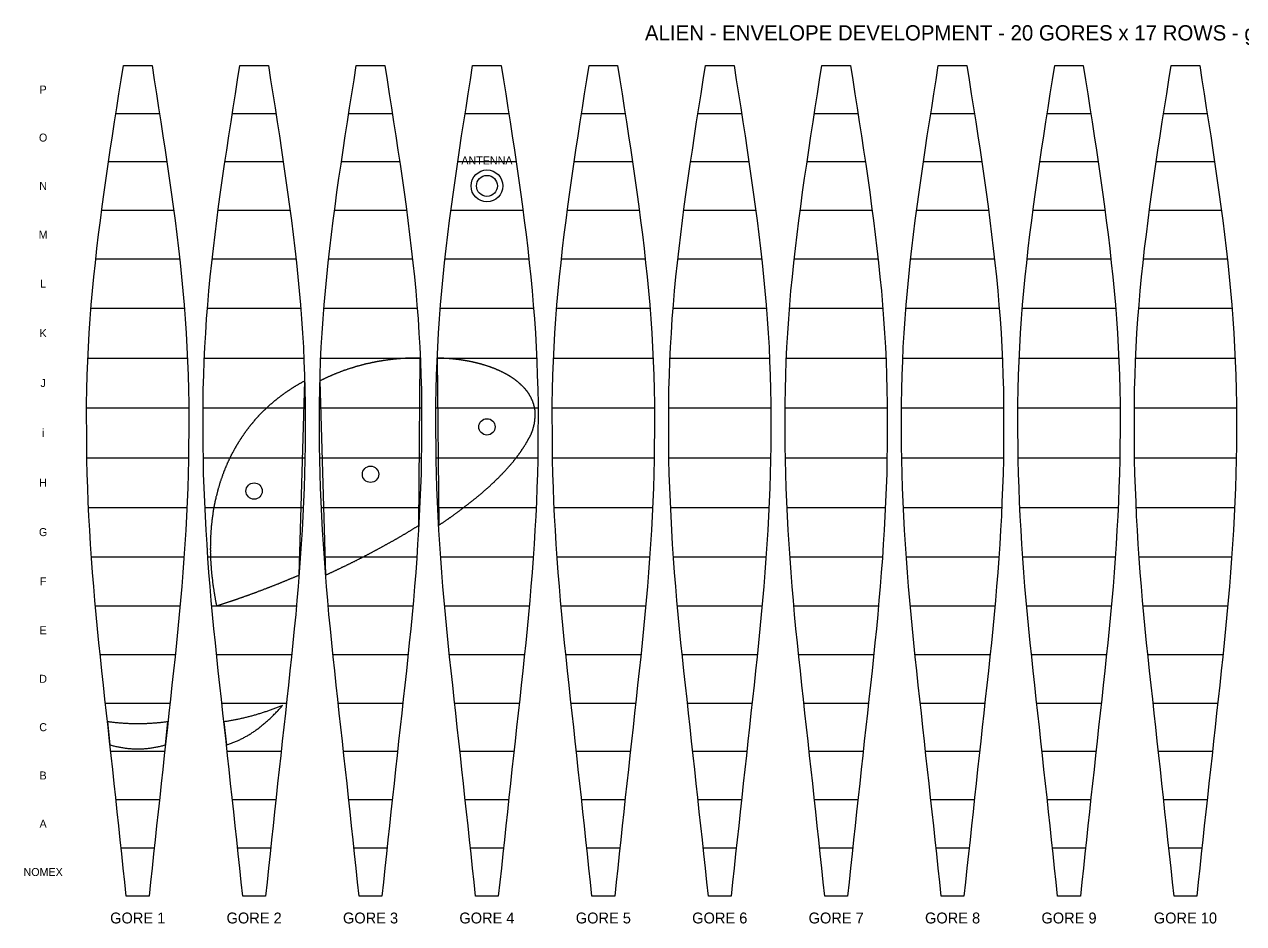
# Model space of a CAD drawing. Header units: millimetres. Extents: x -3115 to 62204, y -754 to 23965.
# Drawn here: x -3115 to 30400, y -754 to 23965 of the extents above; entities that cross this region are included whole.
import ezdxf
from ezdxf.enums import TextEntityAlignment as Align

# ---------------------------------------------------------------- set-up
doc = ezdxf.new("R2010")
doc.units = ezdxf.units.MM
for name, color, linetype in [('ANTENNA', 3, 'Continuous'), ('EYE_RIGHT', 5, 'Continuous'), ('GORE', 7, 'Continuous'), ('MOUTH', 1, 'Continuous'), ('ROWS', 8, 'Continuous'), ('TEXT', 7, 'Continuous')]:
    doc.layers.add(name, color=color, linetype=linetype)

msp = doc.modelspace()

# ---------------------------------------------------------------- linework, layer by layer
at = {"layer": 'ANTENNA'}
for radius in [438, 288]:
    msp.add_circle((9600, 19525), radius, dxfattribs=at)
at = {"layer": 'EYE_RIGHT'}
for points in [[(5169, 8830), (5183, 8836), (5198, 8841), (5212, 8848), (5227, 8855), (5241, 8861), (5250, 8868), (5265, 8873), (5279, 8880), (5294, 8887), (5308, 8893), (5323, 8900), (5337, 8907), (5352, 8912), (5366, 8919), (5381, 8925), (5390, 8932), (5405, 8939), (5419, 8946), (5434, 8953), (5448, 8960), (5463, 8964), (5477, 8971), (5492, 8978), (5502, 8985), (5516, 8992), (5531, 8998), (5545, 9005), (5560, 9012), (5575, 9019), (5589, 9026), (5604, 9033), (5614, 9040), (5629, 9046), (5643, 9051), (5658, 9058), (5673, 9065), (5688, 9072), (5702, 9078), (5712, 9085), (5727, 9092), (5742, 9099), (5757, 9106), (5771, 9113), (5786, 9119), (5796, 9126), (5811, 9133), (5826, 9140), (5841, 9147), (5856, 9156), (5870, 9163), (5880, 9170), (5895, 9177), (5910, 9183), (5925, 9190), (5940, 9197), (5955, 9204), (5965, 9211), (5980, 9218), (5995, 9225), (6010, 9231), (6025, 9238), (6035, 9245), (6050, 9254), (6065, 9261), (6080, 9268), (6096, 9275), (6106, 9282), (6121, 9288), (6136, 9295), (6151, 9304), (6166, 9311), (6176, 9318), (6191, 9325), (6207, 9332), (6222, 9339), (6232, 9348), (6247, 9355), (6262, 9362), (6278, 9368), (6293, 9375), (6303, 9382), (6318, 9391), (6334, 9398), (6349, 9405), (6359, 9412), (6374, 9421), (6390, 9428), (6405, 9435), (6415, 9441), (6431, 9451), (6446, 9457), (6462, 9464), (6472, 9471), (6487, 9480), (6503, 9487), (6513, 9494), (6528, 9501), (6544, 9510), (6559, 9517), (6570, 9524), (6585, 9533), (6601, 9540), (6611, 9546), (6627, 9556), (6642, 9562), (6658, 9569), (6668, 9578), (6684, 9585), (6699, 9592), (6710, 9601), (6725, 9608), (6741, 9615), (6751, 9624), (6767, 9631), (6783, 9638), (6793, 9647), (6809, 9654), (6825, 9663), (6835, 9670), (6851, 9677), (6867, 9686), (6877, 9693), (6893, 9702), (6909, 9709), (6919, 9715), (6935, 9725), (6951, 9731), (6961, 9741), (6977, 9747), (6993, 9756), (7004, 9763), (7020, 9772), (7035, 9779), (7046, 9786), (7062, 9795), (7073, 9802), (7089, 9811), (7104, 9818), (7115, 9827), (7131, 9834), (7142, 9843), (7158, 9850), (7174, 9859), (7185, 9866), (7201, 9875), (7211, 9884), (7227, 9891), (7243, 9900), (7254, 9907), (7270, 9916), (7281, 9923), (7297, 9932), (7308, 9939), (7324, 9948), (7340, 9955), (7351, 9964), (7367, 9973), (7378, 9980), (7394, 9989), (7405, 9996), (7421, 10005), (7432, 10014), (7448, 10021), (7459, 10030), (7475, 10037), (7492, 10046), (7503, 10056), (7519, 10062), (7530, 10072), (7546, 10081), (7557, 10088), (7573, 10097), (7585, 10106), (7601, 10113), (7612, 10122), (7628, 10131), (7639, 10138), (7656, 10147), (7667, 10156), (7683, 10163), (7694, 10172), (7710, 10181), (7721, 10188), (7727, 10192), (7767, 14793), (7762, 14793), (7751, 14793), (7740, 14793), (7729, 14793), (7718, 14793), (7702, 14793), (7691, 14793), (7680, 14793), (7669, 14793), (7658, 14793), (7642, 14793), (7631, 14793), (7620, 14793), (7609, 14793), (7598, 14793), (7582, 14793), (7571, 14793), (7560, 14793), (7549, 14793), (7532, 14791), (7521, 14791), (7511, 14791), (7500, 14791), (7483, 14791), (7472, 14791), (7461, 14789), (7450, 14789), (7434, 14789), (7423, 14789), (7412, 14789), (7401, 14786), (7385, 14786), (7374, 14786), (7363, 14786), (7352, 14784), (7336, 14784), (7325, 14784), (7314, 14782), (7303, 14782), (7286, 14782), (7276, 14779), (7265, 14779), (7254, 14779), (7237, 14777), (7226, 14777), (7215, 14775), (7205, 14775), (7188, 14775), (7177, 14773), (7166, 14773), (7150, 14770), (7139, 14770), (7128, 14768), (7117, 14768), (7101, 14766), (7090, 14766), (7079, 14763), (7068, 14763), (7052, 14761), (7041, 14759), (7030, 14759), (7013, 14757), (7002, 14757), (6991, 14754), (6981, 14752), (6964, 14752), (6953, 14750), (6942, 14747), (6926, 14747), (6915, 14745), (6904, 14743), (6893, 14743), (6877, 14741), (6866, 14738), (6855, 14736), (6838, 14736), (6827, 14734), (6816, 14731), (6800, 14729), (6789, 14727), (6778, 14727), (6767, 14725), (6751, 14722), (6740, 14720), (6729, 14718), (6712, 14715), (6702, 14713), (6691, 14711), (6680, 14711), (6663, 14709), (6652, 14706), (6641, 14704), (6625, 14702), (6614, 14699), (6603, 14697), (6586, 14695), (6576, 14693), (6565, 14690), (6554, 14688), (6537, 14686), (6526, 14681), (6515, 14679), (6499, 14677), (6488, 14674), (6477, 14672), (6466, 14670), (6449, 14668), (6438, 14665), (6427, 14663), (6411, 14658), (6400, 14656), (6389, 14654), (6378, 14652), (6362, 14647), (6351, 14645), (6340, 14642), (6323, 14640), (6312, 14636), (6301, 14633), (6290, 14631), (6274, 14629), (6263, 14624), (6252, 14622), (6235, 14620), (6224, 14615), (6213, 14613), (6202, 14608), (6186, 14606), (6175, 14604), (6164, 14599), (6147, 14597), (6136, 14592), (6125, 14590), (6114, 14585), (6097, 14583), (6086, 14578), (6075, 14576), (6064, 14572), (6048, 14569), (6037, 14565), (6026, 14563), (6009, 14558), (5998, 14556), (5987, 14551), (5976, 14547), (5959, 14544), (5948, 14540), (5937, 14535), (5926, 14533), (5910, 14528), (5898, 14524), (5887, 14519), (5871, 14515), (5854, 14510), (5843, 14508), (5827, 14503), (5815, 14499), (5799, 14492), (5788, 14487), (5771, 14483), (5760, 14478), (5743, 14473), (5732, 14469), (5716, 14464), (5704, 14460), (5688, 14455), (5677, 14451), (5660, 14446), (5649, 14439), (5632, 14435), (5621, 14430), (5604, 14426), (5593, 14421), (5576, 14414), (5565, 14410), (5554, 14405), (5537, 14398), (5526, 14394), (5509, 14389), (5498, 14384), (5482, 14378), (5470, 14373), (5459, 14368), (5442, 14362), (5431, 14357), (5420, 14350), (5403, 14346), (5392, 14341), (5375, 14334), (5364, 14330), (5353, 14323), (5336, 14318), (5325, 14311), (5314, 14307), (5297, 14300), (5286, 14295), (5274, 14289), (5257, 14284), (5246, 14277), (5235, 14273), (5218, 14266), (5207, 14259), (5196, 14254), (5184, 14247), (5167, 14243), (5156, 14236), (5145, 14229), (5134, 14225), (5117, 14218), (5105, 14211), (5094, 14204), (5083, 14199), (5066, 14193), (5055, 14186), (5043, 14181), (5032, 14174), (5015, 14168), (5010, 14164), (5165, 8827), (5169, 8830)], [(8278, 10197), (8294, 10206), (8304, 10215), (8320, 10222), (8330, 10231), (8345, 10241), (8355, 10250), (8371, 10256), (8381, 10266), (8397, 10275), (8407, 10284), (8417, 10291), (8433, 10300), (8443, 10309), (8459, 10318), (8469, 10325), (8479, 10334), (8495, 10343), (8505, 10352), (8521, 10362), (8531, 10368), (8542, 10378), (8557, 10387), (8568, 10396), (8583, 10405), (8594, 10414), (8604, 10421), (8620, 10430), (8630, 10439), (8641, 10448), (8656, 10457), (8667, 10467), (8677, 10476), (8693, 10483), (8703, 10492), (8714, 10501), (8730, 10510), (8740, 10519), (8751, 10528), (8767, 10537), (8777, 10546), (8788, 10556), (8804, 10562), (8814, 10572), (8825, 10581), (8841, 10590), (8851, 10599), (8862, 10608), (8872, 10617), (8888, 10626), (8899, 10635), (8909, 10645), (8925, 10654), (8936, 10663), (8947, 10672), (8957, 10681), (8973, 10690), (8984, 10699), (8994, 10709), (9005, 10718), (9021, 10727), (9032, 10736), (9043, 10745), (9053, 10754), (9064, 10763), (9080, 10772), (9091, 10782), (9101, 10791), (9112, 10800), (9123, 10809), (9139, 10818), (9150, 10827), (9160, 10836), (9171, 10846), (9182, 10855), (9193, 10864), (9209, 10873), (9220, 10882), (9230, 10893), (9241, 10903), (9252, 10912), (9263, 10921), (9274, 10930), (9290, 10939), (9301, 10948), (9311, 10957), (9322, 10967), (9333, 10978), (9344, 10987), (9355, 10996), (9366, 11005), (9376, 11014), (9387, 11024), (9404, 11033), (9415, 11044), (9425, 11053), (9436, 11062), (9447, 11072), (9458, 11081), (9469, 11090), (9480, 11101), (9491, 11110), (9502, 11120), (9513, 11129), (9524, 11138), (9535, 11149), (9546, 11158), (9557, 11167), (9567, 11177), (9578, 11188), (9589, 11197), (9600, 11206), (9611, 11215), (9622, 11227), (9633, 11236), (9644, 11245), (9655, 11254), (9666, 11266), (9677, 11275), (9689, 11284), (9700, 11293), (9711, 11304), (9716, 11314), (9727, 11323), (9738, 11334), (9749, 11343), (9760, 11352), (9772, 11364), (9783, 11373), (9794, 11382), (9805, 11393), (9810, 11403), (9821, 11412), (9833, 11423), (9844, 11432), (9855, 11441), (9866, 11453), (9877, 11462), (9883, 11471), (9894, 11483), (9905, 11492), (9916, 11503), (9927, 11512), (9933, 11521), (9944, 11533), (9955, 11542), (9966, 11553), (9978, 11562), (9983, 11572), (9994, 11583), (10006, 11592), (10017, 11604), (10022, 11613), (10034, 11624), (10045, 11633), (10056, 11642), (10062, 11654), (10073, 11663), (10084, 11674), (10090, 11683), (10101, 11695), (10112, 11704), (10118, 11715), (10129, 11725), (10140, 11736), (10146, 11745), (10157, 11757), (10168, 11766), (10174, 11777), (10185, 11786), (10197, 11798), (10202, 11807), (10214, 11818), (10225, 11830), (10230, 11839), (10242, 11850), (10247, 11859), (10259, 11871), (10264, 11880), (10276, 11891), (10287, 11900), (10292, 11912), (10304, 11923), (10309, 11932), (10321, 11944), (10326, 11953), (10338, 11964), (10343, 11976), (10354, 11985), (10360, 11996), (10371, 12008), (10377, 12017), (10388, 12028), (10394, 12037), (10405, 12049), (10411, 12060), (10422, 12069), (10428, 12081), (10433, 12092), (10445, 12101), (10450, 12113), (10461, 12124), (10467, 12133), (10473, 12145), (10484, 12156), (10490, 12167), (10501, 12177), (10507, 12188), (10512, 12199), (10523, 12209), (10529, 12220), (10535, 12231), (10546, 12243), (10552, 12252), (10557, 12263), (10563, 12275), (10574, 12286), (10580, 12295), (10586, 12307), (10597, 12318), (10602, 12330), (10608, 12341), (10614, 12350), (10625, 12362), (10631, 12373), (10636, 12384), (10642, 12396), (10648, 12405), (10659, 12416), (10665, 12428), (10670, 12439), (10676, 12451), (10682, 12462), (10687, 12471), (10699, 12483), (10704, 12494), (10710, 12505), (10716, 12517), (10721, 12528), (10727, 12540), (10733, 12549), (10738, 12560), (10744, 12572), (10750, 12583), (10755, 12594), (10767, 12606), (10772, 12617), (10778, 12629), (10784, 12640), (10789, 12652), (10795, 12663), (10801, 12674), (10806, 12683), (10812, 12695), (10818, 12706), (10823, 12718), (10829, 12729), (10829, 12738), (10835, 12745), (10835, 12754), (10840, 12761), (10840, 12768), (10846, 12777), (10846, 12784), (10852, 12791), (10852, 12800), (10857, 12807), (10857, 12814), (10857, 12823), (10863, 12830), (10863, 12836), (10869, 12846), (10869, 12852), (10869, 12859), (10874, 12868), (10874, 12875), (10880, 12882), (10880, 12891), (10880, 12898), (10886, 12905), (10886, 12914), (10886, 12921), (10892, 12928), (10892, 12935), (10892, 12944), (10897, 12951), (10897, 12957), (10897, 12964), (10897, 12973), (10903, 12980), (10903, 12987), (10903, 12994), (10903, 13003), (10909, 13010), (10909, 13017), (10909, 13024), (10909, 13033), (10909, 13040), (10914, 13046), (10914, 13053), (10914, 13060), (10914, 13069), (10914, 13076), (10920, 13083), (10920, 13090), (10920, 13097), (10920, 13104), (10920, 13113), (10920, 13120), (10920, 13126), (10920, 13133), (10926, 13140), (10926, 13147), (10926, 13154), (10926, 13163), (10926, 13170), (10926, 13177), (10926, 13183), (10926, 13190), (10926, 13197), (10926, 13204), (10926, 13211), (10926, 13218), (10926, 13225), (10926, 13234), (10926, 13241), (10926, 13247), (10926, 13254), (10926, 13261), (10926, 13268), (10926, 13275), (10926, 13282), (10926, 13289), (10926, 13295), (10926, 13302), (10926, 13309), (10921, 13316), (10921, 13323), (10921, 13330), (10921, 13336), (10921, 13343), (10921, 13350), (10921, 13357), (10921, 13364), (10915, 13371), (10915, 13378), (10915, 13384), (10915, 13391), (10915, 13398), (10915, 13405), (10909, 13412), (10909, 13419), (10909, 13425), (10909, 13432), (10904, 13439), (10904, 13446), (10904, 13451), (10904, 13457), (10898, 13464), (10898, 13471), (10898, 13478), (10898, 13485), (10892, 13492), (10892, 13499), (10892, 13505), (10887, 13510), (10887, 13517), (10887, 13524), (10881, 13531), (10881, 13537), (10881, 13544), (10875, 13551), (10875, 13556), (10875, 13562), (10869, 13569), (10869, 13576), (10864, 13583), (10864, 13588), (10864, 13594), (10858, 13601), (10858, 13608), (10852, 13615), (10852, 13620), (10846, 13626), (10846, 13633), (10841, 13640), (10841, 13645), (10835, 13652), (10835, 13658), (10829, 13665), (10829, 13670), (10823, 13677), (10823, 13683), (10818, 13690), (10818, 13695), (10812, 13702), (10812, 13709), (10806, 13713), (10806, 13720), (10800, 13727), (10795, 13731), (10795, 13738), (10789, 13745), (10789, 13750), (10783, 13757), (10777, 13763), (10777, 13768), (10772, 13775), (10771, 13782), (10766, 13786), (10760, 13793), (10760, 13798), (10754, 13805), (10749, 13811), (10748, 13816), (10743, 13823), (10737, 13827), (10731, 13834), (10731, 13841), (10726, 13846), (10720, 13852), (10720, 13857), (10714, 13864), (10708, 13868), (10703, 13875), (10703, 13880), (10697, 13887), (10691, 13891), (10685, 13898), (10680, 13903), (10680, 13910), (10674, 13914), (10668, 13921), (10663, 13926), (10657, 13932), (10657, 13937), (10651, 13944), (10645, 13948), (10640, 13955), (10634, 13960), (10628, 13964), (10623, 13971), (10622, 13976), (10617, 13983), (10611, 13987), (10605, 13992), (10600, 13999), (10594, 14003), (10588, 14010), (10583, 14015), (10577, 14019), (10571, 14026), (10566, 14031), (10560, 14035), (10554, 14042), (10549, 14047), (10543, 14051), (10537, 14058), (10531, 14062), (10526, 14067), (10520, 14074), (10514, 14078), (10509, 14083), (10503, 14088), (10497, 14094), (10492, 14099), (10486, 14104), (10480, 14108), (10475, 14115), (10469, 14120), (10463, 14124), (10458, 14129), (10452, 14136), (10446, 14140), (10441, 14145), (10430, 14149), (10424, 14154), (10418, 14161), (10413, 14165), (10407, 14170), (10401, 14174), (10396, 14179), (10390, 14184), (10379, 14190), (10373, 14195), (10367, 14199), (10362, 14204), (10356, 14209), (10345, 14213), (10339, 14218), (10334, 14222), (10328, 14227), (10322, 14231), (10311, 14238), (10306, 14243), (10300, 14247), (10294, 14252), (10283, 14257), (10277, 14261), (10272, 14266), (10266, 14270), (10255, 14275), (10249, 14279), (10244, 14284), (10233, 14289), (10227, 14293), (10221, 14298), (10216, 14302), (10205, 14307), (10199, 14311), (10193, 14314), (10182, 14318), (10177, 14323), (10166, 14327), (10160, 14332), (10154, 14336), (10143, 14341), (10138, 14346), (10132, 14350), (10121, 14355), (10115, 14357), (10104, 14362), (10099, 14366), (10093, 14371), (10082, 14375), (10076, 14380), (10065, 14382), (10060, 14387), (10048, 14391), (10043, 14396), (10037, 14400), (10026, 14403), (10021, 14407), (10009, 14412), (10004, 14416), (9993, 14419), (9987, 14423), (9976, 14428), (9971, 14432), (9960, 14435), (9954, 14439), (9943, 14444), (9937, 14446), (9926, 14451), (9921, 14455), (9910, 14457), (9899, 14462), (9893, 14467), (9882, 14469), (9876, 14473), (9865, 14478), (9860, 14480), (9849, 14485), (9838, 14487), (9832, 14492), (9821, 14496), (9815, 14499), (9804, 14503), (9793, 14505), (9788, 14510), (9777, 14512), (9771, 14517), (9760, 14519), (9749, 14524), (9744, 14526), (9733, 14531), (9722, 14533), (9716, 14537), (9705, 14540), (9694, 14544), (9689, 14547), (9678, 14551), (9666, 14553), (9661, 14556), (9650, 14560), (9639, 14563), (9628, 14567), (9622, 14569), (9611, 14572), (9600, 14576), (9595, 14578), (9584, 14581), (9573, 14585), (9562, 14588), (9556, 14590), (9545, 14594), (9534, 14597), (9523, 14599), (9512, 14604), (9507, 14606), (9496, 14608), (9485, 14610), (9474, 14615), (9468, 14617), (9458, 14620), (9447, 14622), (9436, 14626), (9425, 14629), (9419, 14631), (9408, 14633), (9397, 14636), (9386, 14640), (9375, 14642), (9364, 14645), (9359, 14647), (9348, 14649), (9337, 14652), (9326, 14654), (9315, 14658), (9304, 14661), (9293, 14663), (9282, 14665), (9277, 14668), (9266, 14670), (9255, 14672), (9244, 14674), (9233, 14677), (9222, 14679), (9211, 14681), (9200, 14684), (9189, 14686), (9178, 14688), (9173, 14690), (9162, 14693), (9151, 14695), (9140, 14697), (9129, 14699), (9118, 14702), (9107, 14704), (9096, 14704), (9085, 14706), (9074, 14709), (9063, 14711), (9052, 14713), (9041, 14715), (9030, 14718), (9019, 14718), (9008, 14720), (8998, 14722), (8987, 14725), (8976, 14727), (8965, 14727), (8954, 14729), (8943, 14731), (8932, 14734), (8921, 14734), (8910, 14736), (8899, 14738), (8888, 14741), (8877, 14741), (8866, 14743), (8855, 14745), (8845, 14745), (8834, 14747), (8823, 14750), (8812, 14750), (8801, 14752), (8790, 14754), (8779, 14754), (8768, 14757), (8757, 14757), (8741, 14759), (8730, 14759), (8719, 14761), (8708, 14763), (8697, 14763), (8686, 14766), (8675, 14766), (8664, 14768), (8653, 14768), (8643, 14770), (8632, 14770), (8615, 14773), (8604, 14773), (8593, 14773), (8582, 14775), (8571, 14775), (8561, 14777), (8550, 14777), (8539, 14777), (8528, 14779), (8511, 14779), (8501, 14782), (8490, 14782), (8479, 14782), (8468, 14784), (8457, 14784), (8446, 14784), (8429, 14784), (8419, 14786), (8408, 14786), (8397, 14786), (8386, 14786), (8375, 14789), (8359, 14789), (8348, 14789), (8337, 14789), (8326, 14791), (8315, 14791), (8304, 14791), (8287, 14791), (8277, 14791), (8266, 14791), (8255, 14791), (8244, 14793), (8233, 14793), (8273, 10192), (8278, 10197)], [(2179, 7985), (2193, 7989), (2207, 7994), (2220, 7998), (2234, 8003), (2247, 8008), (2261, 8010), (2275, 8014), (2289, 8019), (2302, 8024), (2316, 8028), (2330, 8033), (2344, 8037), (2357, 8042), (2371, 8046), (2385, 8051), (2399, 8056), (2412, 8060), (2426, 8065), (2440, 8069), (2454, 8074), (2468, 8078), (2481, 8083), (2495, 8088), (2509, 8092), (2523, 8097), (2537, 8101), (2551, 8106), (2565, 8110), (2579, 8115), (2592, 8119), (2606, 8124), (2620, 8129), (2634, 8133), (2648, 8138), (2662, 8145), (2676, 8149), (2690, 8154), (2704, 8158), (2718, 8163), (2732, 8167), (2746, 8172), (2760, 8177), (2774, 8181), (2788, 8188), (2802, 8193), (2816, 8197), (2830, 8202), (2844, 8206), (2858, 8211), (2873, 8218), (2887, 8222), (2901, 8227), (2915, 8231), (2929, 8236), (2943, 8243), (2957, 8247), (2972, 8252), (2986, 8256), (3000, 8261), (3014, 8268), (3028, 8272), (3043, 8277), (3057, 8282), (3071, 8288), (3085, 8293), (3100, 8298), (3114, 8302), (3128, 8309), (3142, 8314), (3157, 8318), (3171, 8325), (3185, 8330), (3200, 8334), (3214, 8341), (3228, 8346), (3243, 8350), (3257, 8355), (3271, 8361), (3286, 8366), (3300, 8373), (3315, 8377), (3324, 8382), (3339, 8389), (3353, 8393), (3368, 8398), (3382, 8405), (3397, 8409), (3411, 8414), (3426, 8421), (3440, 8425), (3455, 8432), (3469, 8437), (3484, 8444), (3498, 8448), (3513, 8453), (3528, 8460), (3542, 8464), (3557, 8471), (3571, 8476), (3586, 8482), (3601, 8487), (3615, 8494), (3630, 8498), (3645, 8505), (3659, 8510), (3674, 8517), (3689, 8521), (3704, 8528), (3718, 8533), (3733, 8540), (3748, 8544), (3763, 8551), (3777, 8556), (3792, 8562), (3807, 8567), (3822, 8574), (3837, 8578), (3852, 8585), (3866, 8590), (3876, 8597), (3891, 8603), (3906, 8608), (3921, 8615), (3936, 8619), (3951, 8626), (3966, 8633), (3981, 8638), (3996, 8645), (4011, 8649), (4026, 8656), (4041, 8663), (4056, 8667), (4071, 8674), (4086, 8681), (4101, 8686), (4116, 8693), (4131, 8699), (4146, 8704), (4156, 8711), (4171, 8718), (4186, 8722), (4202, 8729), (4217, 8736), (4232, 8740), (4247, 8747), (4262, 8754), (4278, 8761), (4293, 8766), (4308, 8772), (4323, 8779), (4338, 8784), (4354, 8791), (4364, 8798), (4379, 8804), (4394, 8809), (4410, 8816), (4425, 8823), (4435, 8827), (4590, 14164), (4585, 14161), (4574, 14154), (4563, 14149), (4552, 14142), (4541, 14136), (4525, 14129), (4514, 14122), (4503, 14115), (4492, 14108), (4481, 14104), (4470, 14097), (4453, 14090), (4442, 14083), (4431, 14076), (4420, 14069), (4409, 14062), (4398, 14056), (4387, 14049), (4376, 14042), (4365, 14035), (4349, 14028), (4338, 14021), (4327, 14015), (4316, 14008), (4305, 14001), (4294, 13994), (4283, 13987), (4272, 13980), (4261, 13973), (4250, 13964), (4239, 13957), (4228, 13951), (4217, 13944), (4206, 13937), (4195, 13930), (4184, 13921), (4172, 13914), (4161, 13907), (4150, 13900), (4139, 13894), (4128, 13884), (4117, 13878), (4106, 13871), (4095, 13864), (4084, 13855), (4073, 13848), (4062, 13841), (4051, 13832), (4040, 13825), (4028, 13818), (4017, 13809), (4006, 13802), (4001, 13795), (3990, 13786), (3978, 13779), (3967, 13773), (3956, 13763), (3945, 13757), (3934, 13747), (3923, 13741), (3912, 13734), (3906, 13725), (3895, 13718), (3884, 13709), (3873, 13702), (3861, 13693), (3850, 13686), (3845, 13677), (3834, 13670), (3822, 13661), (3811, 13654), (3800, 13645), (3794, 13636), (3783, 13629), (3772, 13620), (3761, 13613), (3750, 13604), (3744, 13597), (3733, 13588), (3722, 13578), (3711, 13572), (3705, 13562), (3694, 13553), (3683, 13547), (3671, 13537), (3666, 13528), (3655, 13521), (3643, 13512), (3632, 13503), (3626, 13494), (3615, 13487), (3604, 13478), (3598, 13469), (3587, 13460), (3576, 13453), (3570, 13444), (3559, 13435), (3548, 13425), (3542, 13416), (3531, 13410), (3520, 13400), (3514, 13391), (3503, 13382), (3492, 13373), (3486, 13364), (3475, 13357), (3464, 13348), (3458, 13339), (3447, 13330), (3441, 13320), (3430, 13311), (3419, 13302), (3413, 13293), (3402, 13284), (3396, 13275), (3385, 13266), (3379, 13257), (3368, 13247), (3357, 13238), (3351, 13229), (3340, 13220), (3334, 13211), (3323, 13202), (3318, 13193), (3306, 13183), (3301, 13174), (3289, 13165), (3284, 13156), (3273, 13147), (3267, 13138), (3256, 13129), (3250, 13120), (3239, 13110), (3233, 13099), (3222, 13090), (3216, 13081), (3205, 13072), (3200, 13062), (3188, 13053), (3183, 13042), (3171, 13033), (3166, 13024), (3160, 13015), (3149, 13005), (3143, 12994), (3132, 12985), (3127, 12976), (3121, 12967), (3110, 12955), (3104, 12946), (3093, 12937), (3087, 12928), (3082, 12916), (3070, 12907), (3065, 12898), (3054, 12887), (3048, 12878), (3042, 12868), (3031, 12857), (3026, 12848), (3020, 12839), (3009, 12827), (3003, 12818), (2998, 12809), (2986, 12798), (2981, 12788), (2975, 12777), (2964, 12768), (2958, 12759), (2953, 12747), (2942, 12738), (2936, 12727), (2930, 12718), (2925, 12706), (2914, 12697), (2908, 12686), (2902, 12677), (2897, 12665), (2886, 12656), (2880, 12645), (2874, 12636), (2869, 12624), (2858, 12615), (2852, 12604), (2846, 12594), (2841, 12583), (2830, 12572), (2824, 12562), (2818, 12551), (2813, 12542), (2807, 12531), (2796, 12519), (2791, 12510), (2785, 12499), (2779, 12489), (2774, 12478), (2763, 12467), (2757, 12457), (2751, 12446), (2746, 12435), (2740, 12423), (2735, 12414), (2729, 12403), (2718, 12391), (2712, 12382), (2707, 12371), (2701, 12359), (2696, 12348), (2690, 12339), (2685, 12327), (2673, 12316), (2668, 12304), (2662, 12295), (2657, 12284), (2651, 12273), (2646, 12261), (2640, 12250), (2634, 12241), (2629, 12229), (2623, 12218), (2618, 12206), (2612, 12195), (2601, 12183), (2596, 12172), (2590, 12163), (2584, 12152), (2579, 12140), (2573, 12129), (2568, 12117), (2562, 12106), (2557, 12094), (2551, 12083), (2546, 12072), (2540, 12060), (2535, 12049), (2529, 12037), (2523, 12026), (2518, 12015), (2512, 12003), (2507, 11992), (2501, 11980), (2496, 11969), (2490, 11957), (2485, 11946), (2479, 11935), (2474, 11923), (2468, 11912), (2463, 11900), (2457, 11889), (2452, 11878), (2452, 11866), (2447, 11855), (2441, 11843), (2436, 11832), (2430, 11818), (2425, 11807), (2419, 11795), (2414, 11784), (2409, 11772), (2403, 11761), (2398, 11750), (2392, 11738), (2393, 11725), (2387, 11713), (2382, 11702), (2376, 11690), (2371, 11679), (2366, 11665), (2360, 11654), (2355, 11642), (2355, 11631), (2350, 11617), (2345, 11606), (2339, 11594), (2334, 11583), (2329, 11569), (2329, 11558), (2323, 11546), (2318, 11535), (2313, 11521), (2308, 11510), (2308, 11499), (2303, 11485), (2297, 11473), (2292, 11462), (2287, 11448), (2287, 11437), (2282, 11425), (2277, 11412), (2271, 11400), (2266, 11389), (2267, 11375), (2261, 11364), (2256, 11350), (2251, 11339), (2251, 11327), (2246, 11314), (2241, 11302), (2236, 11288), (2236, 11277), (2231, 11266), (2226, 11252), (2226, 11241), (2221, 11227), (2216, 11215), (2211, 11202), (2211, 11190), (2206, 11177), (2201, 11165), (2201, 11151), (2196, 11140), (2191, 11126), (2191, 11115), (2186, 11101), (2181, 11090), (2182, 11076), (2177, 11062), (2171, 11051), (2172, 11037), (2167, 11026), (2162, 11012), (2162, 11001), (2157, 10987), (2152, 10973), (2152, 10962), (2147, 10948), (2148, 10937), (2143, 10923), (2138, 10909), (2138, 10898), (2133, 10884), (2128, 10871), (2129, 10859), (2124, 10846), (2124, 10832), (2119, 10820), (2120, 10807), (2115, 10793), (2110, 10782), (2110, 10768), (2105, 10754), (2106, 10741), (2101, 10729), (2101, 10715), (2096, 10702), (2097, 10688), (2092, 10677), (2092, 10663), (2087, 10649), (2082, 10635), (2083, 10624), (2078, 10610), (2078, 10597), (2073, 10583), (2074, 10569), (2069, 10558), (2070, 10544), (2065, 10530), (2065, 10517), (2066, 10503), (2061, 10489), (2062, 10476), (2057, 10464), (2057, 10451), (2053, 10437), (2053, 10423), (2048, 10409), (2049, 10396), (2044, 10382), (2045, 10368), (2045, 10355), (2041, 10341), (2041, 10330), (2037, 10316), (2037, 10302), (2038, 10288), (2033, 10275), (2034, 10261), (2029, 10247), (2030, 10234), (2030, 10220), (2026, 10206), (2027, 10193), (2022, 10179), (2023, 10165), (2023, 10151), (2019, 10138), (2019, 10124), (2020, 10110), (2016, 10097), (2016, 10083), (2017, 10069), (2012, 10056), (2013, 10040), (2014, 10026), (2009, 10012), (2010, 9999), (2011, 9985), (2006, 9971), (2007, 9957), (2008, 9944), (2009, 9930), (2004, 9916), (2005, 9900), (2006, 9887), (2002, 9873), (2002, 9859), (2003, 9846), (2004, 9832), (1999, 9818), (2000, 9802), (2001, 9788), (2002, 9775), (1998, 9761), (1998, 9747), (1999, 9731), (2000, 9718), (2001, 9704), (1997, 9690), (1997, 9677), (1998, 9661), (1999, 9647), (2000, 9633), (1996, 9619), (1997, 9604), (1998, 9590), (1998, 9576), (1999, 9560), (1995, 9546), (1996, 9533), (1997, 9519), (1998, 9503), (1999, 9489), (1999, 9476), (2000, 9460), (1996, 9446), (1997, 9432), (1998, 9416), (1999, 9403), (2000, 9389), (2001, 9373), (2002, 9359), (2003, 9343), (2004, 9330), (2004, 9316), (2000, 9300), (2001, 9286), (2002, 9272), (2003, 9256), (2004, 9243), (2005, 9227), (2006, 9213), (2007, 9197), (2008, 9183), (2009, 9170), (2010, 9154), (2011, 9140), (2012, 9124), (2013, 9110), (2014, 9094), (2015, 9081), (2016, 9065), (2017, 9051), (2018, 9035), (2019, 9021), (2020, 9005), (2021, 8992), (2022, 8976), (2023, 8962), (2025, 8946), (2026, 8932), (2027, 8916), (2028, 8900), (2029, 8887), (2030, 8871), (2031, 8857), (2037, 8841), (2038, 8827), (2039, 8811), (2040, 8795), (2041, 8782), (2043, 8766), (2044, 8752), (2045, 8736), (2046, 8720), (2052, 8706), (2053, 8690), (2054, 8677), (2055, 8661), (2057, 8645), (2058, 8631), (2059, 8615), (2065, 8599), (2066, 8585), (2067, 8569), (2069, 8553), (2070, 8540), (2076, 8524), (2077, 8508), (2078, 8492), (2079, 8478), (2080, 8462), (2086, 8446), (2088, 8432), (2089, 8416), (2090, 8400), (2096, 8384), (2097, 8371), (2098, 8355), (2100, 8339), (2106, 8323), (2107, 8309), (2108, 8293), (2114, 8277), (2115, 8261), (2117, 8245), (2118, 8231), (2124, 8215), (2125, 8199), (2126, 8183), (2132, 8167), (2133, 8154), (2139, 8138), (2140, 8122), (2142, 8106), (2148, 8090), (2149, 8074), (2150, 8058), (2156, 8044), (2157, 8028), (2163, 8012), (2164, 7996), (2166, 7980), (2179, 7985)]]:
    msp.add_lwpolyline(points, close=True, dxfattribs=at)
for centre in [(9600, 12901), (6400, 11597), (3200, 11137)]:
    msp.add_circle(centre, 225, dxfattribs=at)
at = {"layer": 'GORE'}
for points in [[(-313, 0), (-354, 387), (-396, 774), (-437, 1161), (-479, 1548), (-520, 1935), (-562, 2322), (-604, 2709), (-646, 3096), (-688, 3483), (-731, 3870), (-773, 4257), (-815, 4644), (-858, 5031), (-900, 5418), (-942, 5805), (-985, 6192), (-1026, 6579), (-1066, 6966), (-1105, 7353), (-1142, 7740), (-1177, 8127), (-1210, 8514), (-1241, 8901), (-1269, 9288), (-1295, 9675), (-1319, 10062), (-1340, 10449), (-1358, 10836), (-1374, 11223), (-1388, 11610), (-1396, 11997), (-1400, 12384), (-1402, 12771), (-1404, 13158), (-1404, 13545), (-1397, 13932), (-1385, 14319), (-1371, 14706), (-1354, 15093), (-1331, 15480), (-1305, 15867), (-1275, 16254), (-1242, 16640), (-1204, 17027), (-1163, 17414), (-1120, 17801), (-1074, 18188), (-1025, 18575), (-975, 18962), (-922, 19349), (-867, 19736), (-811, 20123), (-754, 20510), (-695, 20897), (-635, 21284), (-575, 21671), (-515, 22058), (-454, 22445), (-393, 22832), (393, 22832), (454, 22445), (515, 22058), (575, 21671), (635, 21284), (695, 20897), (754, 20510), (811, 20123), (867, 19736), (922, 19349), (975, 18962), (1025, 18575), (1074, 18188), (1120, 17801), (1163, 17414), (1204, 17027), (1242, 16640), (1275, 16254), (1305, 15867), (1331, 15480), (1354, 15093), (1371, 14706), (1385, 14319), (1397, 13932), (1404, 13545), (1404, 13158), (1402, 12771), (1400, 12384), (1396, 11997), (1388, 11610), (1374, 11223), (1358, 10836), (1340, 10449), (1319, 10062), (1295, 9675), (1269, 9288), (1241, 8901), (1210, 8514), (1177, 8127), (1142, 7740), (1105, 7353), (1066, 6966), (1026, 6579), (985, 6192), (942, 5805), (900, 5418), (858, 5031), (815, 4644), (773, 4257), (731, 3870), (688, 3483), (646, 3096), (604, 2709), (562, 2322), (520, 1935), (479, 1548), (437, 1161), (396, 774), (354, 387), (313, 0)], [(2887, 0), (2846, 387), (2804, 774), (2763, 1161), (2721, 1548), (2680, 1935), (2638, 2322), (2596, 2709), (2554, 3096), (2512, 3483), (2469, 3870), (2427, 4257), (2385, 4644), (2342, 5031), (2300, 5418), (2258, 5805), (2215, 6192), (2174, 6579), (2134, 6966), (2095, 7353), (2058, 7740), (2023, 8127), (1990, 8514), (1959, 8901), (1931, 9288), (1905, 9675), (1881, 10062), (1860, 10449), (1842, 10836), (1826, 11223), (1812, 11610), (1804, 11997), (1800, 12384), (1798, 12771), (1796, 13158), (1796, 13545), (1803, 13932), (1815, 14319), (1829, 14706), (1846, 15093), (1869, 15480), (1895, 15867), (1925, 16254), (1958, 16640), (1996, 17027), (2037, 17414), (2080, 17801), (2126, 18188), (2175, 18575), (2225, 18962), (2278, 19349), (2333, 19736), (2389, 20123), (2446, 20510), (2505, 20897), (2565, 21284), (2625, 21671), (2685, 22058), (2746, 22445), (2807, 22832), (3593, 22832), (3654, 22445), (3715, 22058), (3775, 21671), (3835, 21284), (3895, 20897), (3954, 20510), (4011, 20123), (4067, 19736), (4122, 19349), (4175, 18962), (4225, 18575), (4274, 18188), (4320, 17801), (4363, 17414), (4404, 17027), (4442, 16640), (4475, 16254), (4505, 15867), (4531, 15480), (4554, 15093), (4571, 14706), (4585, 14319), (4597, 13932), (4604, 13545), (4604, 13158), (4602, 12771), (4600, 12384), (4596, 11997), (4588, 11610), (4574, 11223), (4558, 10836), (4540, 10449), (4519, 10062), (4495, 9675), (4469, 9288), (4441, 8901), (4410, 8514), (4377, 8127), (4342, 7740), (4305, 7353), (4266, 6966), (4226, 6579), (4185, 6192), (4142, 5805), (4100, 5418), (4058, 5031), (4015, 4644), (3973, 4257), (3931, 3870), (3888, 3483), (3846, 3096), (3804, 2709), (3762, 2322), (3720, 1935), (3679, 1548), (3637, 1161), (3596, 774), (3554, 387), (3513, 0)], [(6087, 0), (6046, 387), (6004, 774), (5963, 1161), (5921, 1548), (5880, 1935), (5838, 2322), (5796, 2709), (5754, 3096), (5712, 3483), (5669, 3870), (5627, 4257), (5585, 4644), (5542, 5031), (5500, 5418), (5458, 5805), (5415, 6192), (5374, 6579), (5334, 6966), (5295, 7353), (5258, 7740), (5223, 8127), (5190, 8514), (5159, 8901), (5131, 9288), (5105, 9675), (5081, 10062), (5060, 10449), (5042, 10836), (5026, 11223), (5012, 11610), (5004, 11997), (5000, 12384), (4998, 12771), (4996, 13158), (4996, 13545), (5003, 13932), (5015, 14319), (5029, 14706), (5046, 15093), (5069, 15480), (5095, 15867), (5125, 16254), (5158, 16640), (5196, 17027), (5237, 17414), (5280, 17801), (5326, 18188), (5375, 18575), (5425, 18962), (5478, 19349), (5533, 19736), (5589, 20123), (5646, 20510), (5705, 20897), (5765, 21284), (5825, 21671), (5885, 22058), (5946, 22445), (6007, 22832), (6793, 22832), (6854, 22445), (6915, 22058), (6975, 21671), (7035, 21284), (7095, 20897), (7154, 20510), (7211, 20123), (7267, 19736), (7322, 19349), (7375, 18962), (7425, 18575), (7474, 18188), (7520, 17801), (7563, 17414), (7604, 17027), (7642, 16640), (7675, 16254), (7705, 15867), (7731, 15480), (7754, 15093), (7771, 14706), (7785, 14319), (7797, 13932), (7804, 13545), (7804, 13158), (7802, 12771), (7800, 12384), (7796, 11997), (7788, 11610), (7774, 11223), (7758, 10836), (7740, 10449), (7719, 10062), (7695, 9675), (7669, 9288), (7641, 8901), (7610, 8514), (7577, 8127), (7542, 7740), (7505, 7353), (7466, 6966), (7426, 6579), (7385, 6192), (7342, 5805), (7300, 5418), (7258, 5031), (7215, 4644), (7173, 4257), (7131, 3870), (7088, 3483), (7046, 3096), (7004, 2709), (6962, 2322), (6920, 1935), (6879, 1548), (6837, 1161), (6796, 774), (6754, 387), (6713, 0)], [(9287, 0), (9246, 387), (9204, 774), (9163, 1161), (9121, 1548), (9080, 1935), (9038, 2322), (8996, 2709), (8954, 3096), (8912, 3483), (8869, 3870), (8827, 4257), (8785, 4644), (8742, 5031), (8700, 5418), (8658, 5805), (8615, 6192), (8574, 6579), (8534, 6966), (8495, 7353), (8458, 7740), (8423, 8127), (8390, 8514), (8359, 8901), (8331, 9288), (8305, 9675), (8281, 10062), (8260, 10449), (8242, 10836), (8226, 11223), (8212, 11610), (8204, 11997), (8200, 12384), (8198, 12771), (8196, 13158), (8196, 13545), (8203, 13932), (8215, 14319), (8229, 14706), (8246, 15093), (8269, 15480), (8295, 15867), (8325, 16254), (8358, 16640), (8396, 17027), (8437, 17414), (8480, 17801), (8526, 18188), (8575, 18575), (8625, 18962), (8678, 19349), (8733, 19736), (8789, 20123), (8846, 20510), (8905, 20897), (8965, 21284), (9025, 21671), (9085, 22058), (9146, 22445), (9207, 22832), (9993, 22832), (10054, 22445), (10115, 22058), (10175, 21671), (10235, 21284), (10295, 20897), (10354, 20510), (10411, 20123), (10467, 19736), (10522, 19349), (10575, 18962), (10625, 18575), (10674, 18188), (10720, 17801), (10763, 17414), (10804, 17027), (10842, 16640), (10875, 16254), (10905, 15867), (10931, 15480), (10954, 15093), (10971, 14706), (10985, 14319), (10997, 13932), (11004, 13545), (11004, 13158), (11002, 12771), (11000, 12384), (10996, 11997), (10988, 11610), (10974, 11223), (10958, 10836), (10940, 10449), (10919, 10062), (10895, 9675), (10869, 9288), (10841, 8901), (10810, 8514), (10777, 8127), (10742, 7740), (10705, 7353), (10666, 6966), (10626, 6579), (10585, 6192), (10542, 5805), (10500, 5418), (10458, 5031), (10415, 4644), (10373, 4257), (10331, 3870), (10288, 3483), (10246, 3096), (10204, 2709), (10162, 2322), (10120, 1935), (10079, 1548), (10037, 1161), (9996, 774), (9954, 387), (9913, 0)], [(12487, 0), (12446, 387), (12404, 774), (12363, 1161), (12321, 1548), (12280, 1935), (12238, 2322), (12196, 2709), (12154, 3096), (12112, 3483), (12069, 3870), (12027, 4257), (11985, 4644), (11942, 5031), (11900, 5418), (11858, 5805), (11815, 6192), (11774, 6579), (11734, 6966), (11695, 7353), (11658, 7740), (11623, 8127), (11590, 8514), (11559, 8901), (11531, 9288), (11505, 9675), (11481, 10062), (11460, 10449), (11442, 10836), (11426, 11223), (11412, 11610), (11404, 11997), (11400, 12384), (11398, 12771), (11396, 13158), (11396, 13545), (11403, 13932), (11415, 14319), (11429, 14706), (11446, 15093), (11469, 15480), (11495, 15867), (11525, 16254), (11558, 16640), (11596, 17027), (11637, 17414), (11680, 17801), (11726, 18188), (11775, 18575), (11825, 18962), (11878, 19349), (11933, 19736), (11989, 20123), (12046, 20510), (12105, 20897), (12165, 21284), (12225, 21671), (12285, 22058), (12346, 22445), (12407, 22832), (13193, 22832), (13254, 22445), (13315, 22058), (13375, 21671), (13435, 21284), (13495, 20897), (13554, 20510), (13611, 20123), (13667, 19736), (13722, 19349), (13775, 18962), (13825, 18575), (13874, 18188), (13920, 17801), (13963, 17414), (14004, 17027), (14042, 16640), (14075, 16254), (14105, 15867), (14131, 15480), (14154, 15093), (14171, 14706), (14185, 14319), (14197, 13932), (14204, 13545), (14204, 13158), (14202, 12771), (14200, 12384), (14196, 11997), (14188, 11610), (14174, 11223), (14158, 10836), (14140, 10449), (14119, 10062), (14095, 9675), (14069, 9288), (14041, 8901), (14010, 8514), (13977, 8127), (13942, 7740), (13905, 7353), (13866, 6966), (13826, 6579), (13785, 6192), (13742, 5805), (13700, 5418), (13658, 5031), (13615, 4644), (13573, 4257), (13531, 3870), (13488, 3483), (13446, 3096), (13404, 2709), (13362, 2322), (13320, 1935), (13279, 1548), (13237, 1161), (13196, 774), (13154, 387), (13113, 0)], [(15687, 0), (15646, 387), (15604, 774), (15563, 1161), (15521, 1548), (15480, 1935), (15438, 2322), (15396, 2709), (15354, 3096), (15312, 3483), (15269, 3870), (15227, 4257), (15185, 4644), (15142, 5031), (15100, 5418), (15058, 5805), (15015, 6192), (14974, 6579), (14934, 6966), (14895, 7353), (14858, 7740), (14823, 8127), (14790, 8514), (14759, 8901), (14731, 9288), (14705, 9675), (14681, 10062), (14660, 10449), (14642, 10836), (14626, 11223), (14612, 11610), (14604, 11997), (14600, 12384), (14598, 12771), (14596, 13158), (14596, 13545), (14603, 13932), (14615, 14319), (14629, 14706), (14646, 15093), (14669, 15480), (14695, 15867), (14725, 16254), (14758, 16640), (14796, 17027), (14837, 17414), (14880, 17801), (14926, 18188), (14975, 18575), (15025, 18962), (15078, 19349), (15133, 19736), (15189, 20123), (15246, 20510), (15305, 20897), (15365, 21284), (15425, 21671), (15485, 22058), (15546, 22445), (15607, 22832), (16393, 22832), (16454, 22445), (16515, 22058), (16575, 21671), (16635, 21284), (16695, 20897), (16754, 20510), (16811, 20123), (16867, 19736), (16922, 19349), (16975, 18962), (17025, 18575), (17074, 18188), (17120, 17801), (17163, 17414), (17204, 17027), (17242, 16640), (17275, 16254), (17305, 15867), (17331, 15480), (17354, 15093), (17371, 14706), (17385, 14319), (17397, 13932), (17404, 13545), (17404, 13158), (17402, 12771), (17400, 12384), (17396, 11997), (17388, 11610), (17374, 11223), (17358, 10836), (17340, 10449), (17319, 10062), (17295, 9675), (17269, 9288), (17241, 8901), (17210, 8514), (17177, 8127), (17142, 7740), (17105, 7353), (17066, 6966), (17026, 6579), (16985, 6192), (16942, 5805), (16900, 5418), (16858, 5031), (16815, 4644), (16773, 4257), (16731, 3870), (16688, 3483), (16646, 3096), (16604, 2709), (16562, 2322), (16520, 1935), (16479, 1548), (16437, 1161), (16396, 774), (16354, 387), (16313, 0)], [(18887, 0), (18846, 387), (18804, 774), (18763, 1161), (18721, 1548), (18680, 1935), (18638, 2322), (18596, 2709), (18554, 3096), (18512, 3483), (18469, 3870), (18427, 4257), (18385, 4644), (18342, 5031), (18300, 5418), (18258, 5805), (18215, 6192), (18174, 6579), (18134, 6966), (18095, 7353), (18058, 7740), (18023, 8127), (17990, 8514), (17959, 8901), (17931, 9288), (17905, 9675), (17881, 10062), (17860, 10449), (17842, 10836), (17826, 11223), (17812, 11610), (17804, 11997), (17800, 12384), (17798, 12771), (17796, 13158), (17796, 13545), (17803, 13932), (17815, 14319), (17829, 14706), (17846, 15093), (17869, 15480), (17895, 15867), (17925, 16254), (17958, 16640), (17996, 17027), (18037, 17414), (18080, 17801), (18126, 18188), (18175, 18575), (18225, 18962), (18278, 19349), (18333, 19736), (18389, 20123), (18446, 20510), (18505, 20897), (18565, 21284), (18625, 21671), (18685, 22058), (18746, 22445), (18807, 22832), (19593, 22832), (19654, 22445), (19715, 22058), (19775, 21671), (19835, 21284), (19895, 20897), (19954, 20510), (20011, 20123), (20067, 19736), (20122, 19349), (20175, 18962), (20225, 18575), (20274, 18188), (20320, 17801), (20363, 17414), (20404, 17027), (20442, 16640), (20475, 16254), (20505, 15867), (20531, 15480), (20554, 15093), (20571, 14706), (20585, 14319), (20597, 13932), (20604, 13545), (20604, 13158), (20602, 12771), (20600, 12384), (20596, 11997), (20588, 11610), (20574, 11223), (20558, 10836), (20540, 10449), (20519, 10062), (20495, 9675), (20469, 9288), (20441, 8901), (20410, 8514), (20377, 8127), (20342, 7740), (20305, 7353), (20266, 6966), (20226, 6579), (20185, 6192), (20142, 5805), (20100, 5418), (20058, 5031), (20015, 4644), (19973, 4257), (19931, 3870), (19888, 3483), (19846, 3096), (19804, 2709), (19762, 2322), (19720, 1935), (19679, 1548), (19637, 1161), (19596, 774), (19554, 387), (19513, 0)], [(22087, 0), (22046, 387), (22004, 774), (21963, 1161), (21921, 1548), (21880, 1935), (21838, 2322), (21796, 2709), (21754, 3096), (21712, 3483), (21669, 3870), (21627, 4257), (21585, 4644), (21542, 5031), (21500, 5418), (21458, 5805), (21415, 6192), (21374, 6579), (21334, 6966), (21295, 7353), (21258, 7740), (21223, 8127), (21190, 8514), (21159, 8901), (21131, 9288), (21105, 9675), (21081, 10062), (21060, 10449), (21042, 10836), (21026, 11223), (21012, 11610), (21004, 11997), (21000, 12384), (20998, 12771), (20996, 13158), (20996, 13545), (21003, 13932), (21015, 14319), (21029, 14706), (21046, 15093), (21069, 15480), (21095, 15867), (21125, 16254), (21158, 16640), (21196, 17027), (21237, 17414), (21280, 17801), (21326, 18188), (21375, 18575), (21425, 18962), (21478, 19349), (21533, 19736), (21589, 20123), (21646, 20510), (21705, 20897), (21765, 21284), (21825, 21671), (21885, 22058), (21946, 22445), (22007, 22832), (22793, 22832), (22854, 22445), (22915, 22058), (22975, 21671), (23035, 21284), (23095, 20897), (23154, 20510), (23211, 20123), (23267, 19736), (23322, 19349), (23375, 18962), (23425, 18575), (23474, 18188), (23520, 17801), (23563, 17414), (23604, 17027), (23642, 16640), (23675, 16254), (23705, 15867), (23731, 15480), (23754, 15093), (23771, 14706), (23785, 14319), (23797, 13932), (23804, 13545), (23804, 13158), (23802, 12771), (23800, 12384), (23796, 11997), (23788, 11610), (23774, 11223), (23758, 10836), (23740, 10449), (23719, 10062), (23695, 9675), (23669, 9288), (23641, 8901), (23610, 8514), (23577, 8127), (23542, 7740), (23505, 7353), (23466, 6966), (23426, 6579), (23385, 6192), (23342, 5805), (23300, 5418), (23258, 5031), (23215, 4644), (23173, 4257), (23131, 3870), (23088, 3483), (23046, 3096), (23004, 2709), (22962, 2322), (22920, 1935), (22879, 1548), (22837, 1161), (22796, 774), (22754, 387), (22713, 0)], [(25287, 0), (25246, 387), (25204, 774), (25163, 1161), (25121, 1548), (25080, 1935), (25038, 2322), (24996, 2709), (24954, 3096), (24912, 3483), (24869, 3870), (24827, 4257), (24785, 4644), (24742, 5031), (24700, 5418), (24658, 5805), (24615, 6192), (24574, 6579), (24534, 6966), (24495, 7353), (24458, 7740), (24423, 8127), (24390, 8514), (24359, 8901), (24331, 9288), (24305, 9675), (24281, 10062), (24260, 10449), (24242, 10836), (24226, 11223), (24212, 11610), (24204, 11997), (24200, 12384), (24198, 12771), (24196, 13158), (24196, 13545), (24203, 13932), (24215, 14319), (24229, 14706), (24246, 15093), (24269, 15480), (24295, 15867), (24325, 16254), (24358, 16640), (24396, 17027), (24437, 17414), (24480, 17801), (24526, 18188), (24575, 18575), (24625, 18962), (24678, 19349), (24733, 19736), (24789, 20123), (24846, 20510), (24905, 20897), (24965, 21284), (25025, 21671), (25085, 22058), (25146, 22445), (25207, 22832), (25993, 22832), (26054, 22445), (26115, 22058), (26175, 21671), (26235, 21284), (26295, 20897), (26354, 20510), (26411, 20123), (26467, 19736), (26522, 19349), (26575, 18962), (26625, 18575), (26674, 18188), (26720, 17801), (26763, 17414), (26804, 17027), (26842, 16640), (26875, 16254), (26905, 15867), (26931, 15480), (26954, 15093), (26971, 14706), (26985, 14319), (26997, 13932), (27004, 13545), (27004, 13158), (27002, 12771), (27000, 12384), (26996, 11997), (26988, 11610), (26974, 11223), (26958, 10836), (26940, 10449), (26919, 10062), (26895, 9675), (26869, 9288), (26841, 8901), (26810, 8514), (26777, 8127), (26742, 7740), (26705, 7353), (26666, 6966), (26626, 6579), (26585, 6192), (26542, 5805), (26500, 5418), (26458, 5031), (26415, 4644), (26373, 4257), (26331, 3870), (26288, 3483), (26246, 3096), (26204, 2709), (26162, 2322), (26120, 1935), (26079, 1548), (26037, 1161), (25996, 774), (25954, 387), (25913, 0)], [(28487, 0), (28446, 387), (28404, 774), (28363, 1161), (28321, 1548), (28280, 1935), (28238, 2322), (28196, 2709), (28154, 3096), (28112, 3483), (28069, 3870), (28027, 4257), (27985, 4644), (27942, 5031), (27900, 5418), (27858, 5805), (27815, 6192), (27774, 6579), (27734, 6966), (27695, 7353), (27658, 7740), (27623, 8127), (27590, 8514), (27559, 8901), (27531, 9288), (27505, 9675), (27481, 10062), (27460, 10449), (27442, 10836), (27426, 11223), (27412, 11610), (27404, 11997), (27400, 12384), (27398, 12771), (27396, 13158), (27396, 13545), (27403, 13932), (27415, 14319), (27429, 14706), (27446, 15093), (27469, 15480), (27495, 15867), (27525, 16254), (27558, 16640), (27596, 17027), (27637, 17414), (27680, 17801), (27726, 18188), (27775, 18575), (27825, 18962), (27878, 19349), (27933, 19736), (27989, 20123), (28046, 20510), (28105, 20897), (28165, 21284), (28225, 21671), (28285, 22058), (28346, 22445), (28407, 22832), (29193, 22832), (29254, 22445), (29315, 22058), (29375, 21671), (29435, 21284), (29495, 20897), (29554, 20510), (29611, 20123), (29667, 19736), (29722, 19349), (29775, 18962), (29825, 18575), (29874, 18188), (29920, 17801), (29963, 17414), (30004, 17027), (30042, 16640), (30075, 16254), (30105, 15867), (30131, 15480), (30154, 15093), (30171, 14706), (30185, 14319), (30197, 13932), (30204, 13545), (30204, 13158), (30202, 12771), (30200, 12384), (30196, 11997), (30188, 11610), (30174, 11223), (30158, 10836), (30140, 10449), (30119, 10062), (30095, 9675), (30069, 9288), (30041, 8901), (30010, 8514), (29977, 8127), (29942, 7740), (29905, 7353), (29866, 6966), (29826, 6579), (29785, 6192), (29742, 5805), (29700, 5418), (29658, 5031), (29615, 4644), (29573, 4257), (29531, 3870), (29488, 3483), (29446, 3096), (29404, 2709), (29362, 2322), (29320, 1935), (29279, 1548), (29237, 1161), (29196, 774), (29154, 387), (29113, 0)]]:
    msp.add_lwpolyline(points, close=True, dxfattribs=at)
at = {"layer": 'MOUTH'}
for points in [[(2453, 4163), (2480, 4170), (2503, 4179), (2527, 4186), (2551, 4195), (2574, 4204), (2598, 4213), (2619, 4222), (2643, 4231), (2667, 4241), (2691, 4250), (2715, 4259), (2739, 4270), (2760, 4282), (2784, 4291), (2808, 4302), (2829, 4314), (2854, 4325), (2875, 4337), (2900, 4348), (2921, 4362), (2946, 4373), (2967, 4387), (2989, 4398), (3014, 4412), (3036, 4426), (3058, 4439), (3080, 4453), (3105, 4467), (3127, 4480), (3149, 4496), (3172, 4510), (3194, 4526), (3217, 4540), (3236, 4556), (3259, 4572), (3281, 4588), (3304, 4604), (3327, 4620), (3347, 4638), (3370, 4654), (3390, 4672), (3414, 4688), (3434, 4707), (3458, 4725), (3478, 4743), (3499, 4761), (3523, 4780), (3544, 4798), (3564, 4816), (3585, 4837), (3606, 4855), (3628, 4876), (3649, 4896), (3671, 4914), (3692, 4935), (3714, 4956), (3736, 4976), (3754, 4999), (3776, 5020), (3798, 5040), (3817, 5063), (3840, 5086), (3859, 5106), (3882, 5129), (3901, 5152), (3921, 5175), (3944, 5198), (3963, 5221), (3983, 5243), (3961, 5234), (3936, 5225), (3910, 5214), (3885, 5205), (3863, 5195), (3838, 5186), (3812, 5177), (3787, 5166), (3762, 5157), (3740, 5147), (3715, 5138), (3691, 5129), (3666, 5122), (3641, 5113), (3616, 5104), (3592, 5095), (3567, 5086), (3546, 5079), (3521, 5070), (3497, 5063), (3472, 5054), (3448, 5047), (3424, 5038), (3400, 5031), (3375, 5022), (3348, 5015), (3324, 5008), (3300, 4999), (3276, 4992), (3252, 4985), (3228, 4978), (3204, 4972), (3180, 4965), (3156, 4958), (3129, 4951), (3105, 4944), (3082, 4937), (3058, 4933), (3035, 4926), (3008, 4919), (2984, 4914), (2961, 4908), (2937, 4901), (2910, 4896), (2887, 4889), (2864, 4885), (2840, 4880), (2814, 4873), (2790, 4869), (2767, 4864), (2741, 4857), (2718, 4853), (2694, 4848), (2668, 4844), (2645, 4839), (2622, 4835), (2595, 4830), (2572, 4825), (2546, 4821), (2523, 4819), (2496, 4814), (2473, 4809), (2451, 4805), (2424, 4803), (2401, 4798), (2375, 4796), (2368, 4794), (2438, 4159), (2453, 4163)], [(-753, 4156), (-728, 4149), (-703, 4142), (-678, 4135), (-653, 4129), (-625, 4122), (-600, 4117), (-575, 4110), (-551, 4106), (-523, 4101), (-499, 4097), (-474, 4092), (-447, 4088), (-422, 4083), (-395, 4078), (-371, 4074), (-346, 4072), (-319, 4069), (-295, 4065), (-268, 4062), (-244, 4060), (-216, 4058), (-192, 4056), (-165, 4053), (-141, 4053), (-114, 4051), (-90, 4051), (-63, 4051), (-39, 4049), (-12, 4049), (12, 4049), (39, 4049), (63, 4051), (90, 4051), (114, 4051), (141, 4053), (165, 4053), (192, 4056), (216, 4058), (244, 4060), (268, 4062), (295, 4065), (319, 4069), (346, 4072), (371, 4074), (395, 4078), (422, 4083), (447, 4088), (474, 4092), (499, 4097), (523, 4101), (551, 4106), (575, 4110), (600, 4117), (625, 4122), (653, 4129), (678, 4135), (703, 4142), (728, 4149), (753, 4156), (762, 4159), (832, 4794), (815, 4791), (788, 4789), (765, 4784), (738, 4782), (714, 4780), (687, 4775), (664, 4773), (637, 4771), (614, 4768), (587, 4766), (564, 4764), (537, 4761), (514, 4759), (487, 4757), (464, 4755), (437, 4752), (414, 4752), (387, 4750), (364, 4748), (337, 4745), (314, 4745), (288, 4743), (261, 4743), (238, 4741), (212, 4741), (188, 4741), (162, 4739), (139, 4739), (112, 4739), (86, 4739), (63, 4739), (36, 4736), (13, 4736), (-13, 4736), (-36, 4736), (-63, 4739), (-86, 4739), (-112, 4739), (-139, 4739), (-162, 4739), (-188, 4741), (-212, 4741), (-238, 4741), (-261, 4743), (-288, 4743), (-314, 4745), (-337, 4745), (-364, 4748), (-387, 4750), (-414, 4752), (-437, 4752), (-464, 4755), (-487, 4757), (-514, 4759), (-537, 4761), (-564, 4764), (-587, 4766), (-614, 4768), (-637, 4771), (-664, 4773), (-687, 4775), (-714, 4780), (-738, 4782), (-765, 4784), (-788, 4789), (-815, 4791), (-832, 4794), (-762, 4159), (-753, 4156)]]:
    msp.add_lwpolyline(points, close=True, dxfattribs=at)
at = {"layer": 'ROWS'}
for points in [[(-599, 21514), (599, 21514)], [(2601, 21514), (3799, 21514)], [(5801, 21514), (6999, 21514)], [(9001, 21514), (10199, 21514)], [(12201, 21514), (13399, 21514)], [(15401, 21514), (16599, 21514)], [(18601, 21514), (19799, 21514)], [(21801, 21514), (22999, 21514)], [(25001, 21514), (26199, 21514)], [(28201, 21514), (29399, 21514)], [(-801, 20191), (801, 20191)], [(2399, 20191), (4001, 20191)], [(5599, 20191), (7201, 20191)], [(8799, 20191), (10401, 20191)], [(11999, 20191), (13601, 20191)], [(15199, 20191), (16801, 20191)], [(18399, 20191), (20001, 20191)], [(21599, 20191), (23201, 20191)], [(24799, 20191), (26401, 20191)], [(27999, 20191), (29601, 20191)], [(-989, 18859), (989, 18859)], [(2211, 18859), (4189, 18859)], [(5411, 18859), (7389, 18859)], [(8611, 18859), (10589, 18859)], [(11811, 18859), (13789, 18859)], [(15011, 18859), (16989, 18859)], [(18211, 18859), (20189, 18859)], [(21411, 18859), (23389, 18859)], [(24611, 18859), (26589, 18859)], [(27811, 18859), (29789, 18859)], [(-1152, 17517), (1152, 17517)], [(2048, 17517), (4352, 17517)], [(5248, 17517), (7552, 17517)], [(8448, 17517), (10752, 17517)], [(11648, 17517), (13952, 17517)], [(14848, 17517), (17152, 17517)], [(18048, 17517), (20352, 17517)], [(21248, 17517), (23552, 17517)], [(24448, 17517), (26752, 17517)], [(27648, 17517), (29952, 17517)], [(-1283, 16161), (1283, 16161)], [(1917, 16161), (4483, 16161)], [(5117, 16161), (7683, 16161)], [(8317, 16161), (10883, 16161)], [(11517, 16161), (14083, 16161)], [(14717, 16161), (17283, 16161)], [(17917, 16161), (20483, 16161)], [(21117, 16161), (23683, 16161)], [(24317, 16161), (26883, 16161)], [(27517, 16161), (30083, 16161)], [(-1367, 14793), (1367, 14793)], [(1833, 14793), (4567, 14793)], [(5033, 14793), (7767, 14793)], [(8233, 14793), (10967, 14793)], [(11433, 14793), (14167, 14793)], [(14633, 14793), (17367, 14793)], [(17833, 14793), (20567, 14793)], [(21033, 14793), (23767, 14793)], [(24233, 14793), (26967, 14793)], [(27433, 14793), (30167, 14793)], [(-1404, 13421), (1404, 13421)], [(1796, 13421), (4604, 13421)], [(4996, 13421), (7804, 13421)], [(8196, 13421), (11004, 13421)], [(11396, 13421), (14204, 13421)], [(14596, 13421), (17404, 13421)], [(17796, 13421), (20604, 13421)], [(20996, 13421), (23804, 13421)], [(24196, 13421), (27004, 13421)], [(27396, 13421), (30204, 13421)], [(-1397, 12051), (1397, 12051)], [(1803, 12051), (4597, 12051)], [(5003, 12051), (7797, 12051)], [(8203, 12051), (10997, 12051)], [(11403, 12051), (14197, 12051)], [(14603, 12051), (17397, 12051)], [(17803, 12051), (20597, 12051)], [(21003, 12051), (23797, 12051)], [(24203, 12051), (26997, 12051)], [(27403, 12051), (30197, 12051)], [(-1351, 10687), (1351, 10687)], [(1849, 10687), (4551, 10687)], [(5049, 10687), (7751, 10687)], [(8249, 10687), (10951, 10687)], [(11449, 10687), (14151, 10687)], [(14649, 10687), (17351, 10687)], [(17849, 10687), (20551, 10687)], [(21049, 10687), (23751, 10687)], [(24249, 10687), (26951, 10687)], [(27449, 10687), (30151, 10687)], [(-1272, 9330), (1272, 9330)], [(1928, 9330), (4472, 9330)], [(5128, 9330), (7672, 9330)], [(8328, 9330), (10872, 9330)], [(11528, 9330), (14072, 9330)], [(14728, 9330), (17272, 9330)], [(17928, 9330), (20472, 9330)], [(21128, 9330), (23672, 9330)], [(24328, 9330), (26872, 9330)], [(27528, 9330), (30072, 9330)], [(-1164, 7980), (1164, 7980)], [(2036, 7980), (4364, 7980)], [(5236, 7980), (7564, 7980)], [(8436, 7980), (10764, 7980)], [(11636, 7980), (13964, 7980)], [(14836, 7980), (17164, 7980)], [(18036, 7980), (20364, 7980)], [(21236, 7980), (23564, 7980)], [(24436, 7980), (26764, 7980)], [(27636, 7980), (29964, 7980)], [(-1032, 6641), (1032, 6641)], [(2168, 6641), (4232, 6641)], [(5368, 6641), (7432, 6641)], [(8568, 6641), (10632, 6641)], [(11768, 6641), (13832, 6641)], [(14968, 6641), (17032, 6641)], [(18168, 6641), (20232, 6641)], [(21368, 6641), (23432, 6641)], [(24568, 6641), (26632, 6641)], [(27768, 6641), (29832, 6641)], [(-888, 5310), (888, 5310)], [(2312, 5310), (4088, 5310)], [(5512, 5310), (7288, 5310)], [(8712, 5310), (10488, 5310)], [(11912, 5310), (13688, 5310)], [(15112, 5310), (16888, 5310)], [(18312, 5310), (20088, 5310)], [(21512, 5310), (23288, 5310)], [(24712, 5310), (26488, 5310)], [(27912, 5310), (29688, 5310)], [(-743, 3982), (743, 3982)], [(2457, 3982), (3943, 3982)], [(5657, 3982), (7143, 3982)], [(8857, 3982), (10343, 3982)], [(12057, 3982), (13543, 3982)], [(15257, 3982), (16743, 3982)], [(18457, 3982), (19943, 3982)], [(21657, 3982), (23143, 3982)], [(24857, 3982), (26343, 3982)], [(28057, 3982), (29543, 3982)], [(-598, 2654), (598, 2654)], [(2602, 2654), (3798, 2654)], [(5802, 2654), (6998, 2654)], [(9002, 2654), (10198, 2654)], [(12202, 2654), (13398, 2654)], [(15402, 2654), (16598, 2654)], [(18602, 2654), (19798, 2654)], [(21802, 2654), (22998, 2654)], [(25002, 2654), (26198, 2654)], [(28202, 2654), (29398, 2654)], [(-455, 1327), (455, 1327)], [(2745, 1327), (3655, 1327)], [(5945, 1327), (6855, 1327)], [(9145, 1327), (10055, 1327)], [(12345, 1327), (13255, 1327)], [(15545, 1327), (16455, 1327)], [(18745, 1327), (19655, 1327)], [(21945, 1327), (22855, 1327)], [(25145, 1327), (26055, 1327)], [(28345, 1327), (29255, 1327)]]:
    msp.add_lwpolyline(points, dxfattribs=at)

# ---------------------------------------------------------------- texts
at = {"layer": 'TEXT'}
for s, height, p in [('ALIEN - ENVELOPE DEVELOPMENT - 20 GORES x 17 ROWS - gore length 22.83 m - mouth O3.99 m - hole O5.00 m', 420, (28800, 23732)), ('P', 220, (-2600, 22173)), ('O', 220, (-2600, 20853)), ('ANTENNA', 220, (9600, 20225)), ('N', 220, (-2600, 19525)), ('M', 220, (-2600, 18188)), ('L', 220, (-2600, 16839)), ('K', 220, (-2600, 15477)), ('J', 220, (-2600, 14107)), ('i', 220, (-2600, 12736)), ('H', 220, (-2600, 11369)), ('G', 220, (-2600, 10008)), ('F', 220, (-2600, 8655)), ('E', 220, (-2600, 7310)), ('D', 220, (-2600, 5975)), ('C', 220, (-2600, 4646)), ('B', 220, (-2600, 3318)), ('A', 220, (-2600, 1991)), ('NOMEX', 220, (-2600, 664)), ('GORE 1', 300, (0, -600)), ('GORE 2', 300, (3200, -600)), ('GORE 3', 300, (6400, -600)), ('GORE 4', 300, (9600, -600)), ('GORE 5', 300, (12800, -600)), ('GORE 6', 300, (16000, -600)), ('GORE 7', 300, (19200, -600)), ('GORE 8', 300, (22400, -600)), ('GORE 9', 300, (25600, -600)), ('GORE 10', 300, (28800, -600))]:
    msp.add_text(s, height=height, dxfattribs=at).set_placement(p, align=Align.MIDDLE_CENTER)

doc.saveas('drawing.dxf')
